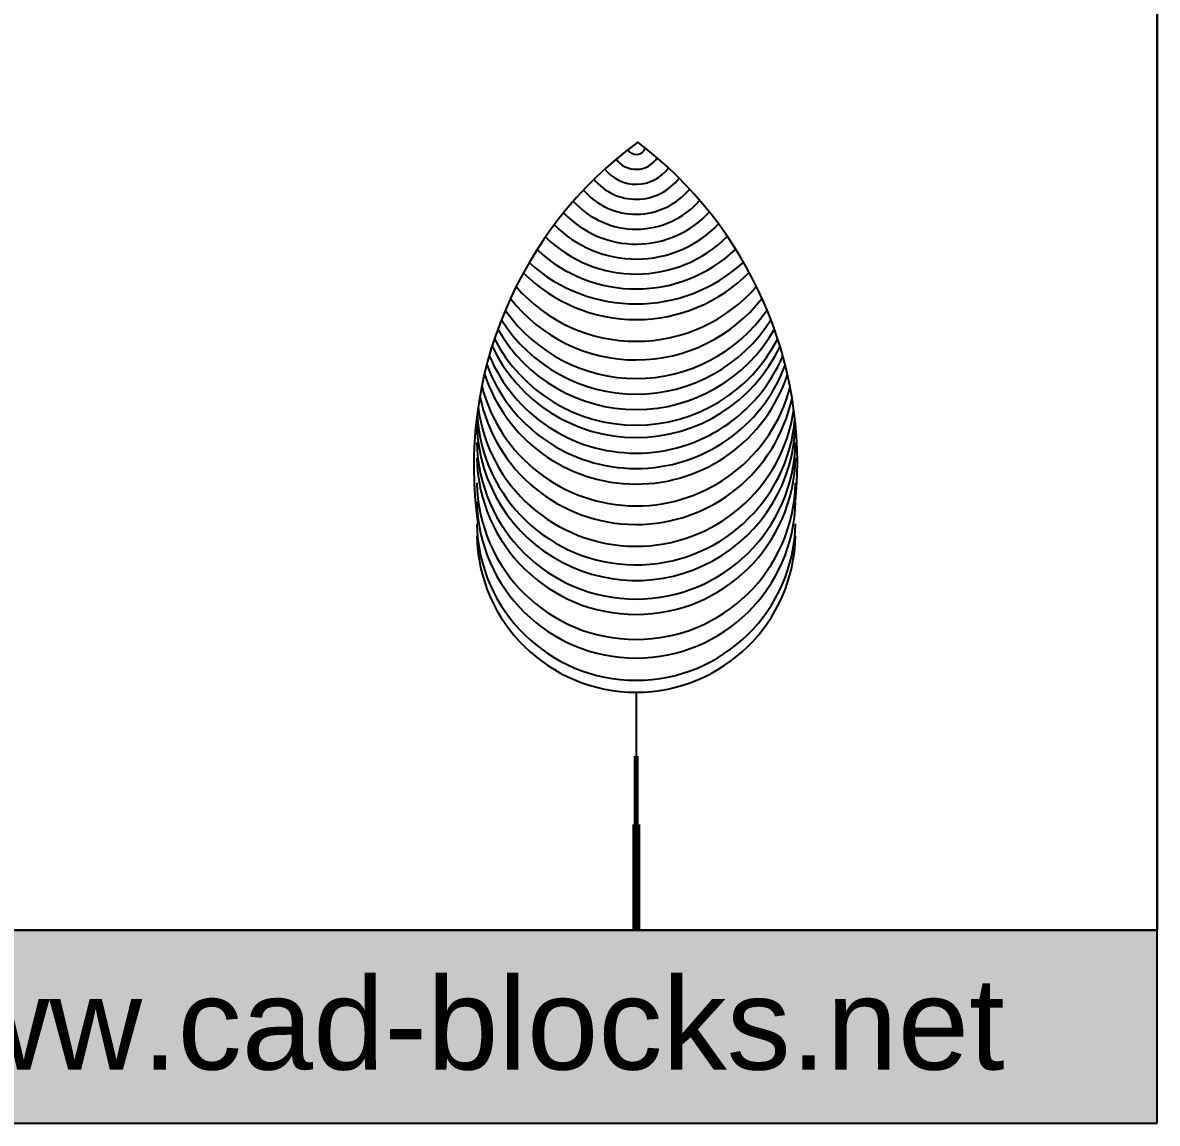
# Model space of a CAD drawing. Header units: millimetres. Extents: x 87938 to 265635, y 330093 to 434310.
# Drawn here: x 250457 to 265635, y 330093 to 344812 of the extents above; entities that cross this region are included whole.
import ezdxf

# ---------------------------------------------------------------- set-up
doc = ezdxf.new("R2010")
doc.units = ezdxf.units.MM
doc.layers.add('www.cad-blocks.net', color=7, linetype='Continuous')
doc.styles.get("Standard").update_dxf_attribs({"font": 'arial.ttf'})

# ---------------------------------------------------------------- blocks, each defined once
blk = doc.blocks.new('A$C60150A4D')
for p, q in [((2708, 3976), (2708, 0)), ((2683, 2906), (2683, 0)), ((2733, 2906), (2733, 0)), ((2658, 1765), (2658, 0)), ((2758, 1765), (2758, 0))]:
    blk.add_line(p, q)
for centre, radius, start, end in [((6718, 7755), 6725, 126.3125, 188.229), ((-1321, 7807), 6725, 354.5943, 52.9481), ((2708, 13131), 414, 215.9095, 327.9193), ((2708, 13131), 164, 210.8874, 339.6068), ((2708, 13131), 664, 217.9514, 324.2759), ((2708, 13131), 914, 219.4614, 322.0415), ((2708, 13131), 1164, 220.7833, 320.3054), ((2708, 13131), 1414, 222.0179, 318.8018), ((2708, 13131), 1664, 223.2059, 317.4247), ((2708, 13131), 1914, 224.3666, 316.1232), ((2708, 13131), 2164, 225.5109, 314.8699), ((2708, 13131), 2414, 226.6451, 313.6484), ((2708, 13131), 2664, 227.7735, 312.4484), ((2708, 12870), 2664, 224.9214, 315.2698), ((2708, 12506), 2664, 221.0707, 319.078), ((2708, 12195), 2664, 217.8877, 322.2241), ((2708, 11884), 2664, 214.7822, 325.2909), ((2708, 11623), 2664, 212.2275, 327.8109), ((2708, 11105), 2664, 207.2473, 332.7123), ((2708, 11366), 2664, 209.7388, 330.2624), ((2708, 10898), 2664, 205.2803, 334.6424), ((2708, 10637), 2664, 202.8168, 337.0534), ((2708, 10119), 2664, 197.9098, 341.8253), ((2708, 10380), 2664, 200.3843, 339.425), ((2708, 9444), 2664, 191.279, 348.1551), ((2708, 9755), 2664, 194.3937, 345.2055), ((2708, 9080), 2664, 187.3297, 351.7949), ((2708, 8508), 2664, 178.2528, 358.9871), ((2708, 8769), 2664, 183.3151, 355.2935), ((2708, 8197), 2664, 181.0129, 358.9871), ((2708, 7940), 2664, 181.0129, 358.9871), ((2708, 7522), 2664, 181.0129, 358.9871), ((2708, 7211), 2664, 181.0129, 358.9871), ((2708, 6840), 2664, 181.0129, 358.9871), ((2708, 6640), 2664, 181.0129, 358.9871)]:
    blk.add_arc(centre, radius, start, end)
blk = doc.blocks.new('A$C106913C6')
blk.add_blockref('A$C60150A4D', (6, 0))
blk = doc.blocks.new('format')
at = {"layer": 'www.cad-blocks.net', "true_color": 0x546d8e}
h = blk.add_hatch(color=155, dxfattribs=at)
h.set_gradient(color1=(68, 68, 68), color2=(84, 109, 142), tint=1)
h.paths.add_polyline_path([(102854, 332677), (102854, 330093), (265635, 330093), (265635, 332677)])
at = {"layer": 'www.cad-blocks.net', "color": 155, "true_color": 0x546d8e}
for p, q in [((265635, 330093), (265635, 434310)), ((102854, 332677), (265635, 332677)), ((102854, 332677), (265635, 332677)), ((102854, 332677), (265635, 332677)), ((102854, 330093), (265635, 330093))]:
    blk.add_line(p, q, dxfattribs=at)
blk.add_lwpolyline([(102854, 430118), (265635, 430118), (265635, 332677), (102854, 332677)], close=True, dxfattribs=at)
at = {"layer": 'www.cad-blocks.net', "insert": (219433, 332040), "char_height": 1228.5, "attachment_point": 1}
blk.add_mtext_dynamic_manual_height_columns('{\\C255;\\c16777215;download more free cad collection at: www.cad-blocks.net}', width=45138.16, gutter_width=12.5, heights=[0], dxfattribs=at)

msp = doc.modelspace()

# ---------------------------------------------------------------- block references
at = {"xscale": 0.8, "yscale": 0.8, "zscale": 0.8}
msp.add_blockref('A$C106913C6', (256492, 332677), dxfattribs=at)
at = {"layer": 'www.cad-blocks.net'}
msp.add_blockref('format', (0, 0), dxfattribs=at)

doc.saveas('drawing.dxf')
